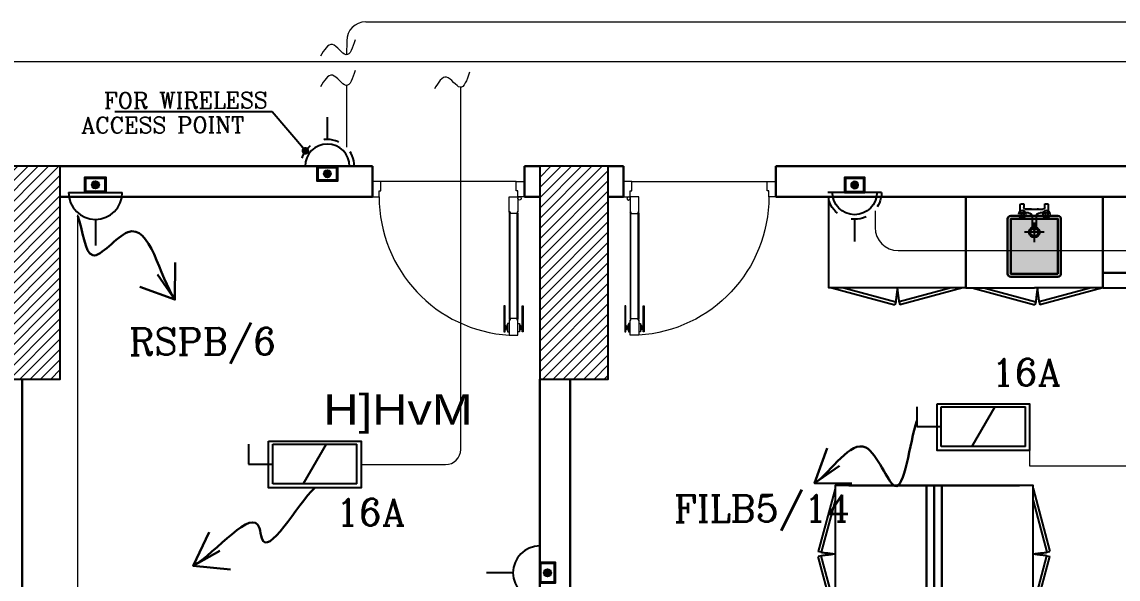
# Model space of a CAD drawing. Extents: x 1315 to 1416, y 473 to 837.
# Drawn here: x 1338.43 to 1345.64, y 620.74 to 624.4 of the extents above; entities that cross this region are included whole.
import ezdxf

# ---------------------------------------------------------------- set-up
doc = ezdxf.new("R2010")
doc.units = 0
doc.header["$MEASUREMENT"] = 0
doc.linetypes.add('ACAD_ISO02W100', pattern=[15, 12, -3])
doc.linetypes.add('DASHED', pattern=[19.05, 12.7, -6.35])
doc.layers.get('0').update_dxf_attribs({"color": 252, "linetype": 'CONTINUOUS', "lineweight": 30})
for name, color, linetype in [('-FUR', 252, 'CONTINUOUS'), ('E-SOCKETS', 6, 'CONTINUOUS'), ('SAN', 252, 'CONTINUOUS'), ('WIRING', 4, 'CONTINUOUS')]:
    doc.layers.add(name, color=color, linetype=linetype)
for name, color, linetype, lineweight in [('Column', 252, 'CONTINUOUS', 25), ('DOOR', 252, 'CONTINUOUS', 9), ('hatch', 252, 'CONTINUOUS', 9), ('text', 252, 'CONTINUOUS', 15), ('Wall', 252, 'CONTINUOUS', 30), ('WIRRING', 3, 'CONTINUOUS', 5)]:
    doc.layers.add(name, color=color, linetype=linetype, lineweight=lineweight)
doc.styles.add('ARIAL', font='arial.ttf')
doc.styles.add('E80', font='romanc.shx')
doc.styles.add('SOSA2', font='SOSA.shx', dxfattribs={"width": 0.8})
doc.dimstyles.new('DIM-100-IN', dxfattribs={"dimtxt": 0.22, "dimasz": 0.1, "dimexe": 0.15, "dimexo": 0.15, "dimgap": 0, "dimtad": 0, "dimrnd": 0.05, "dimzin": 1, "dimdsep": 46, "dimtxsty": 'ARIAL', "dimblk": 'DOT', "dimcen": 0.2, "dimclrd": 256, "dimclre": 256, "dimclrt": 23, "dimadec": 0, "dimazin": 0, "dimtfac": 1, "dimtmove": 2, "dimatfit": 2, "dimldrblk": 'OPEN90', "dimfxl": 0.15, "dimfxlon": 1, "dimtolj": 1, "dimtzin": 0, "dimlwe": -1, "dimarcsym": 0})
doc.dimstyles.get("Standard").update_dxf_attribs({"dimtxt": 0.12, "dimasz": 0.05, "dimexe": 0.18, "dimexo": 0.0625, "dimgap": 0.09, "dimtad": 0, "dimtih": 1, "dimtoh": 1, "dimzin": 0, "dimdsep": 46, "dimtxsty": 'Standard', "dimblk": 'DOT', "dimcen": 0.09, "dimadec": 0, "dimazin": 0, "dimtfac": 1, "dimtofl": 0, "dimtmove": 0, "dimatfit": 3, "dimldrblk": 'DOT', "dimfxl": 1, "dimtolj": 1, "dimtzin": 0, "dimarcsym": 0})
pattern_1 = [(45, (1560.84348, 299.532407), (-0.0336759605, 0.0336759605), [])]

# ---------------------------------------------------------------- blocks, each defined once
blk = doc.blocks.new('d3')
at = {"layer": 'DOOR'}
for p, q in [((45.6622, -61.5054), (45.6622, -60.8055)), ((45.6672, -60.8055), (45.6672, -61.5054)), ((45.7138, -60.8055), (45.7138, -61.5054)), ((45.7188, -61.5054), (45.7188, -60.8055)), ((45.6738, -61.711), (46.5627, -61.711))]:
    blk.add_line(p, q, dxfattribs=at)
for points in [[(45.6672, -60.8), (45.6672, -60.8111), (45.7138, -60.8111), (45.7138, -60.8), (45.7183, -60.8), (45.7183, -60.7), (45.7183, -60.7), (45.6627, -60.7), (45.6627, -60.8)], [(45.6343, -60.8945), (45.6263, -60.8945), (45.6263, -60.7222), (45.6343, -60.7222)], [(45.6461, -60.74), (45.6396, -60.74), (45.6396, -60.7602), (45.6461, -60.7602)], [(45.7349, -60.74), (45.7414, -60.74), (45.7414, -60.7602), (45.7349, -60.7602)], [(45.7466, -60.8945), (45.7547, -60.8945), (45.7547, -60.7222), (45.7466, -60.7222)], [(45.6672, -61.511), (45.6672, -61.4999), (45.7138, -61.4999), (45.7138, -61.511), (45.7183, -61.511), (45.7183, -61.611), (45.7183, -61.611), (45.6627, -61.611), (45.6627, -61.511)], [(45.6183, -61.711), (45.6183, -61.611), (45.6627, -61.611), (45.6627, -61.6489), (45.6738, -61.6489), (45.6738, -61.711)], [(46.6183, -61.711), (46.6183, -61.611), (46.5737, -61.611), (46.5737, -61.6489), (46.5626, -61.6489), (46.5627, -61.711)]]:
    blk.add_lwpolyline(points, close=True, dxfattribs=at)
for points in [[(45.6343, -60.7403, -1), (45.6396, -60.7403), (45.6396, -60.7403), (45.6396, -60.7599), (45.6396, -60.7599, -1), (45.6343, -60.7599), (45.6343, -60.7599)], [(45.7466, -60.7403, 1), (45.7414, -60.7403), (45.7414, -60.7403), (45.7414, -60.7599), (45.7414, -60.7599, 1), (45.7466, -60.7599), (45.7466, -60.7599)], [(45.6672, -60.8105), (45.6672, -60.8105, -1), (45.6672, -60.8006)], [(45.7138, -60.8105), (45.7138, -60.8105, 1), (45.7138, -60.8006)], [(45.6672, -61.5005), (45.6672, -61.5005, 1), (45.6672, -61.5104)], [(45.7138, -61.5005), (45.7138, -61.5005, -1), (45.7138, -61.5104)]]:
    blk.add_lwpolyline(points, format="xyb", close=True, dxfattribs=at)
for points in [[(45.6516, -60.7674), (45.6461, -60.7674), (45.6461, -60.7329), (45.6516, -60.7329)], [(45.6627, -60.7778), (45.6516, -60.7778), (45.6516, -60.7222), (45.6627, -60.7222)], [(45.7183, -60.7778), (45.7294, -60.7778), (45.7294, -60.7222), (45.7183, -60.7222)], [(45.7294, -60.7674), (45.7349, -60.7674), (45.7349, -60.7329), (45.7294, -60.7329)]]:
    blk.add_lwpolyline(points, dxfattribs=at)
blk.add_circle((45.6516, -61.5999), 0.0111, dxfattribs=at)
blk.add_arc((45.6609, -61.611), 0.9128, 360, 86.39768, dxfattribs=at)
blk = doc.blocks.new('YY5Y5')
at = {"layer": 'SAN', "color": 1}
for p, q in [((433.83, 542.04), (433.83, 538.56)), ((435.73, 542.41), (434.2, 542.41)), ((435.73, 540.55), (435.73, 542.41)), ((447.16, 542.41), (447.16, 540.55)), ((448.69, 542.41), (447.16, 542.41)), ((449.07, 538.56), (449.07, 542.04)), ((434.16, 537.56), (433.7, 538.02)), ((434.16, 536.15), (433.7, 535.69)), ((435.58, 537.56), (436.04, 538.02)), ((435.58, 536.15), (436.04, 535.69)), ((436.72, 537.65), (438.25, 537.65)), ((446.18, 539.55), (436.73, 539.55)), ((443.04, 539.55), (446.16, 539.55)), ((444.65, 537.65), (446.18, 537.65)), ((447.32, 537.56), (446.86, 538.02)), ((447.32, 536.15), (446.86, 535.69)), ((448.74, 537.56), (449.2, 538.02)), ((448.74, 536.15), (449.2, 535.69)), ((440.5, 535.4), (440.5, 528.74)), ((442.4, 528.74), (442.4, 535.4)), ((440.87, 528.36), (442.03, 528.36))]:
    blk.add_line(p, q, dxfattribs=at)
at = {"layer": 'SAN', "color": 1, "linetype": 'Continuous'}
blk.add_line((439.23, 539.55), (439.86, 539.55), dxfattribs=at)
at = {"layer": 'SAN', "color": 2, "linetype": 'DASHED'}
for points in [[(441.45, 532.42), (441.45, 521.63)], [(436.06, 527.03), (446.84, 527.03)]]:
    blk.add_lwpolyline(points, dxfattribs=at)
at = {"layer": 'SAN', "color": 1}
for centre, radius in [((434.87, 536.85), 2), ((434.87, 536.85), 1), ((434.87, 536.85), 0.8), ((448.03, 536.85), 2), ((448.03, 536.85), 1), ((448.03, 536.85), 0.8)]:
    blk.add_circle(centre, radius, dxfattribs=at)
for centre, radius, start, end in [((434.2, 542.04), 0.375, 90, 180), ((448.69, 542.04), 0.375, 0, 90), ((436.73, 540.55), 1, 180, 270), ((438.25, 535.4), 2.25, 0, 90), ((444.65, 535.4), 2.25, 90, 180), ((446.16, 540.55), 1, 270, 0), ((441.45, 527.03), 2.86, 109.43194, 70.56806), ((441.45, 527.03), 2.08, 117.27647, 62.72353), ((440.87, 528.74), 0.375, 180, 270), ((442.03, 528.74), 0.375, 270, 360)]:
    blk.add_arc(centre, radius, start, end, dxfattribs=at)
blk = doc.blocks.new('fd')
at = {"layer": '-FUR'}
h = blk.add_hatch(color=254, dxfattribs=at)
h.paths.add_polyline_path([(1322.6636, 576.6994), (1322.3536, 576.6994), (1322.3536, 577.0594), (1322.6636, 577.0594)], flags=16)
edge = h.paths.add_edge_path()
edge.add_line((1322.6636, 576.6794), (1322.3536, 576.6794))
edge.add_arc((1322.3536, 576.6994), 0.02, 180, 270, ccw=False)
edge.add_line((1322.3336, 576.6994), (1322.3336, 577.0594))
edge.add_arc((1322.3536, 577.0594), 0.02, 90, 180, ccw=False)
edge.add_line((1322.3536, 577.0794), (1322.6636, 577.0794))
edge.add_arc((1322.6636, 577.0594), 0.02, 0, 90, ccw=False)
edge.add_line((1322.6836, 577.0594), (1322.6836, 576.6994))
edge.add_arc((1322.6636, 576.6994), 0.02, -90, 0, ccw=False)
blk.add_hatch(color=253, dxfattribs=at).paths.add_polyline_path([(1322.6636, 577.0594), (1322.6636, 576.6994), (1322.3536, 576.6994), (1322.3536, 577.0594)])
h = blk.add_hatch(color=251, dxfattribs=at)
h.paths.add_polyline_path([(1322.6337, 577.0294), (1322.6636, 577.0594), (1322.6636, 576.6994), (1322.6336, 576.7294)])
h.paths.add_polyline_path([(1322.6336, 576.7294), (1322.6636, 576.6994), (1322.3536, 576.6994), (1322.3836, 576.7294)])
h = blk.add_hatch(color=252, dxfattribs=at)
h.paths.add_polyline_path([(1322.3836, 577.0294), (1322.3536, 577.0594), (1322.6636, 577.0594), (1322.6337, 577.0294)])
h.paths.add_polyline_path([(1322.3836, 576.7294), (1322.3536, 576.6994), (1322.3536, 577.0594), (1322.3836, 577.0294)])
for p, q in [((1322.4784, 577.2056), (1322.0597, 577.2056)), ((1322.4784, 577.2056), (1322.9597, 577.2056)), ((1322.0597, 576.6056), (1322.5097, 576.6056)), ((1322.9597, 576.6056), (1322.5097, 576.6056))]:
    blk.add_line(p, q, dxfattribs=at)
at = {"layer": '-FUR', "linetype": 'ACAD_ISO02W100'}
for p, q in [((1322.0597, 577.2056), (1322.5097, 577.2056)), ((1322.9597, 577.2056), (1322.5097, 577.2056)), ((1322.0997, 576.6056), (1322.5133, 576.4948)), ((1322.177, 576.6056), (1322.5185, 576.5141)), ((1322.8824, 576.6056), (1322.541, 576.5141)), ((1322.9597, 576.6056), (1322.5462, 576.4948)), ((1322.5185, 576.5141), (1322.5133, 576.4948)), ((1322.541, 576.5141), (1322.5462, 576.4948))]:
    blk.add_line(p, q, dxfattribs=at)
for centre, start, end in [((1324.045, 576.3727), 171.26112, 174.70691), ((1321.0144, 576.3727), 5.29309, 8.73888)]:
    blk.add_arc(centre, 1.5331, start, end, dxfattribs=at)
for p, q in [((1322.0597, 577.2056), (1322.0597, 576.6056)), ((1322.9597, 577.2056), (1322.9597, 576.6056))]:
    blk.add_line(p, q)
blk.add_lwpolyline([(1322.6636, 576.6794), (1322.3536, 576.6794, -0.414214), (1322.3336, 576.6994), (1322.3336, 577.0594, -0.414214), (1322.3536, 577.0794), (1322.6636, 577.0794, -0.414214), (1322.6836, 577.0594), (1322.6836, 576.6994, -0.414214)], format="xyb", close=True)
blk.add_lwpolyline([(1322.6636, 576.6794), (1322.3536, 576.6794, -0.414214), (1322.3336, 576.6994), (1322.3336, 577.0594, -0.414214), (1322.3536, 577.0794), (1322.6636, 577.0794, -0.414214), (1322.6836, 577.0594), (1322.6836, 576.6994, -0.414214)], format="xyb", close=True)
blk.add_lwpolyline([(1322.6636, 576.6994), (1322.3536, 576.6994), (1322.3536, 577.0594), (1322.6636, 577.0594)], close=True)
at = {"extrusion": (0, 0, -1), "xscale": 0.0121000000000322, "yscale": 0.0121000000000322, "zscale": -0.0121}
blk.add_blockref('YY5Y5', (-1327.8502, 570.5947), dxfattribs=at)
blk = doc.blocks.new('juy')
blk.add_line((1322.9597, 577.2056), (1322.9597, 576.6056))
blk.add_blockref('fd', (0, 0))
blk = doc.blocks.new('5')
at = {"layer": '-FUR', "linetype": 'ACAD_ISO02W100'}
for p, q in [((41999.7885, -66320.4478), (42000.6885, -66320.4478)), ((41999.8085, -66321.0478), (42000.2221, -66321.1587)), ((41999.8858, -66321.0478), (42000.2273, -66321.1393)), ((42000.5913, -66321.0478), (42000.2498, -66321.1393)), ((42000.6685, -66321.0478), (42000.255, -66321.1587)), ((42000.2273, -66321.1393), (42000.2221, -66321.1587)), ((42000.2498, -66321.1393), (42000.255, -66321.1587))]:
    blk.add_line(p, q, dxfattribs=at)
at = {"layer": '-FUR'}
blk.add_lwpolyline([(41999.7885, -66320.4478), (42000.6885, -66320.4478), (42000.6885, -66321.0478), (41999.7885, -66321.0478)], close=True, dxfattribs=at)
at = {"layer": '-FUR', "linetype": 'ACAD_ISO02W100'}
for centre, start, end in [((42001.7538, -66321.2808), 171.26112, 174.70691), ((41998.7233, -66321.2808), 5.29309, 8.73888)]:
    blk.add_arc(centre, 1.5331, start, end, dxfattribs=at)
blk = doc.blocks.new('ba7es')
at = {"layer": '-FUR', "linetype": 'ACAD_ISO02W100'}
blk.add_line((1323.8895, 576.6578), (1322.9895, 576.6578), dxfattribs=at)
for p, q in [((1323.8895, 577.2578), (1322.9895, 577.2578)), ((1322.9895, 577.2578), (1322.9895, 576.6578)), ((1323.8895, 576.6578), (1323.8895, 577.2578)), ((1322.9895, 576.6578), (1322.9895, 576.7578)), ((1322.9895, 576.7578), (1323.8895, 576.7578))]:
    blk.add_line(p, q)
blk = doc.blocks.new('LAB1')
for p, q in [((991.7585, 477.2673), (992.8785, 477.2673)), ((992.2685, 477.2673), (992.3685, 477.2673)), ((992.2685, 477.2673), (992.2685, 472.6653)), ((992.3185, 477.2673), (992.3185, 471.6492)), ((992.3685, 472.6658), (992.3685, 477.2673))]:
    blk.add_line(p, q)
for name, p in [('5', (-41008.1609, 66799.6152)), ('juy', (-329.5321, -98.0382))]:
    blk.add_blockref(name, p)
at = {"xscale": -1}
blk.add_blockref('ba7es', (2317.3171, -98.0904), dxfattribs=at)
for p, rotation in [((67312.7164, -41523.4212), 270), ((-65328.0793, 42477.0559), 90)]:
    blk.add_blockref('5', p, dxfattribs=dict(at, rotation=rotation))
blk = doc.blocks.new('220v outlet')
at = {"layer": 'E-SOCKETS'}
blk.add_hatch(color=2, dxfattribs=at).paths.add_polyline_path([(100.561, -42.975, 1), (100.464, -42.975, 1)])
at = {"layer": 'E-SOCKETS', "color": 2}
for p, q in [((100.512, -42.52), (100.512, -42.175)), ((100.866, -42.874), (100.159, -42.874)), ((100.866, -42.874), (100.159, -42.874))]:
    blk.add_line(p, q, dxfattribs=at)
for points in [[(100.374, -42.874), (100.651, -42.874), (100.651, -43.077), (100.374, -43.077)], [(100.387, -42.887), (100.638, -42.887), (100.638, -43.063), (100.387, -43.063)]]:
    blk.add_lwpolyline(points, close=True, dxfattribs=at)
blk.add_circle((100.512, -42.975), 0.0484, dxfattribs=at)
blk.add_arc((100.512, -42.874), 0.353, 0, 180, dxfattribs=at)
blk = doc.blocks.new('_Dot')
at = {"color": 0, "linetype": 'ByBlock', "lineweight": -2}
blk.add_line((-0.5, 0), (-1, 0), dxfattribs=at)
at = {"color": 0, "linetype": 'ByBlock', "const_width": 0.5}
blk.add_lwpolyline([(-0.25, 0, 1), (0.25, 0, 1)], format="xyb", close=True, dxfattribs=at)
blk = doc.blocks.new('220v wp')
at = {"layer": 'E-SOCKETS'}
blk.add_hatch(color=2, dxfattribs=at).paths.add_polyline_path([(384917, 119867, 1), (384851, 119867, 1)])
at = {"layer": 'E-SOCKETS', "color": 2}
for p, q in [((384884, 120186), (384884, 120393)), ((385134, 119936), (384634, 119936)), ((385126, 119936), (384642, 119936))]:
    blk.add_line(p, q, dxfattribs=at)
for points in [[(384789, 119936), (384978, 119936), (384978, 119798), (384789, 119798)], [(384798, 119927), (384969, 119927), (384969, 119807), (384798, 119807)]]:
    blk.add_lwpolyline(points, close=True, dxfattribs=at)
blk.add_circle((384884, 119867), 33.1, dxfattribs=at)
at = {"layer": 'E-SOCKETS', "color": 7, "linetype": 'DASHED'}
blk.add_arc((384884, 119936), 250, 0, 180, dxfattribs=at)
at = {"layer": 'E-SOCKETS', "color": 2}
blk.add_arc((384884, 119936), 207, 0, 180, dxfattribs=at)
blk = doc.blocks.new('LOAD BREAK SWITCH IP')
at = {"layer": 'E-SOCKETS', "color": 6}
for p, q in [((1958.3192, -128.1367), (1958.3192, -128.2674)), ((1958.4787, -128.1367), (1959.0313, -128.1367)), ((1958.4787, -128.3981), (1958.4787, -128.1367)), ((1959.0313, -128.3981), (1959.0313, -128.1367)), ((1958.3192, -128.2674), (1958.4787, -128.2674)), ((1959.0313, -128.3981), (1958.4787, -128.3981))]:
    blk.add_line(p, q, dxfattribs=at)
at = {"layer": 'E-SOCKETS', "color": 3}
blk.add_line((1958.8305, -128.1367), (1958.6795, -128.3981), dxfattribs=at)
at = {"layer": 'E-SOCKETS', "color": 7}
blk.add_lwpolyline([(1958.4509, -128.118), (1959.0586, -128.118), (1959.0586, -128.4243), (1958.4509, -128.4243)], close=True, dxfattribs=at)

msp = doc.modelspace()

# ---------------------------------------------------------------- hatches: boundary and pattern name
at = {"layer": 'hatch'}
h = msp.add_hatch(dxfattribs=at)
h.set_pattern_fill('ANSI31', color=256, scale=0.015, style=0)
h.set_pattern_definition(pattern_1)
h.paths.add_polyline_path([(1338.2363, 622.0545), (1338.6863, 622.0545), (1338.6863, 623.4545), (1338.2363, 623.4545)])
h = msp.add_hatch(dxfattribs=at)
h.set_pattern_fill('ANSI31', color=256, scale=0.015, style=0)
h.set_pattern_definition(pattern_1)
h.paths.add_polyline_path([(1341.8363, 622.0545), (1342.2863, 622.0545), (1342.2863, 623.4545), (1341.8363, 623.4545)])

# ---------------------------------------------------------------- linework, layer by layer
at = {"layer": 'Column'}
for points in [[(1338.2363, 622.0545), (1338.6863, 622.0545), (1338.6863, 623.4545), (1338.2363, 623.4545)], [(1341.8363, 622.0545), (1342.2863, 622.0545), (1342.2863, 623.4545), (1341.8363, 623.4545)]]:
    msp.add_lwpolyline(points, close=True, dxfattribs=at)
at = {"layer": 'Wall', "linetype": 'Continuous'}
for p, q in [((1338.6863, 623.4545), (1340.7363, 623.4545)), ((1340.7363, 623.2545), (1340.7363, 623.4545)), ((1341.7363, 623.4545), (1341.8363, 623.4545)), ((1341.7363, 623.2545), (1341.7363, 623.4545)), ((1342.3863, 623.4545), (1342.2863, 623.4545)), ((1342.3863, 623.2545), (1342.3863, 623.4545)), ((1346.6363, 623.4545), (1343.3863, 623.4545)), ((1343.3863, 623.2545), (1343.3863, 623.4545)), ((1338.6863, 623.2545), (1340.7363, 623.2545)), ((1341.7363, 623.2545), (1341.8363, 623.2545)), ((1342.3863, 623.2545), (1342.2863, 623.2545)), ((1346.4363, 623.2545), (1343.3863, 623.2545))]:
    msp.add_line(p, q, dxfattribs=at)
for points in [[(1338.4363, 622.0545), (1338.4363, 619.0045)], [(1341.8363, 622.0545), (1341.8363, 619.0045)], [(1342.0363, 622.0545), (1342.0363, 618.0045)]]:
    msp.add_lwpolyline(points, dxfattribs=at)
at = {"layer": 'WIRRING', "linetype": 'Continuous'}
for p, q in [((1340.6927, 624.4044), (1362.91, 624.4044)), ((1335.3797, 624.1444), (1349.278, 624.1444)), ((1338.7987, 623.1357), (1338.7987, 619.3596)), ((1344.04, 623.1626), (1344.04, 623.0511)), ((1344.19, 622.9011), (1345.9677, 622.9011)), ((1345.054, 621.6137), (1345.054, 621.4843)), ((1345.054, 621.4843), (1349.0238, 621.4843))]:
    msp.add_line(p, q, dxfattribs=at)
at = {"layer": 'WIRRING'}
for p, q in [((1340.5677, 624.2794), (1340.5674, 624.1879)), ((1340.5668, 623.9861), (1340.5655, 623.5796))]:
    msp.add_line(p, q, dxfattribs=at)
at = {"layer": 'WIRRING', "color": 3}
for p, q in [((1341.3173, 621.5928), (1341.3173, 623.9739)), ((1340.6619, 621.4928), (1341.2173, 621.4928))]:
    msp.add_line(p, q, dxfattribs=at)
at = {"layer": 'WIRRING', "linetype": 'Continuous'}
for centre, radius, start, end in [((1340.6927, 624.2794), 0.125, 90, 180), ((1344.19, 623.0511), 0.15, 180, 270)]:
    msp.add_arc(centre, radius, start, end, dxfattribs=at)
at = {"layer": 'WIRRING', "color": 3}
msp.add_arc((1341.2173, 621.5928), 0.1, 270, 0, dxfattribs=at)
at = {"layer": 'WIRRING', "linetype": 'Continuous'}
for points in [[(1340.6239, 624.2868), (1340.5634, 624.1881), (1340.4742, 624.2549), (1340.3947, 624.1789)], [(1340.6239, 624.085), (1340.5634, 623.9863), (1340.4742, 624.0531), (1340.3947, 623.9771)], [(1341.3738, 624.0728), (1341.3132, 623.9742), (1341.2241, 624.041), (1341.1445, 623.9649)]]:
    msp.add_spline(points, degree=3, dxfattribs=at)

# ---------------------------------------------------------------- block references
at = {"linetype": 'Continuous', "rotation": 180}
msp.add_blockref('d3', (1387.3546, 561.6435), dxfattribs=at)
at = {"linetype": 'Continuous', "xscale": -1, "rotation": 180}
msp.add_blockref('d3', (1296.768, 561.6435), dxfattribs=at)
at = {"color": 3}
msp.add_blockref('LAB1', (352.1087, 144.0871), dxfattribs=at)
at = {"layer": 'E-SOCKETS', "xscale": 0.0007069318784261, "yscale": 0.0007069318784261, "zscale": 0.0007069318784261}
msp.add_blockref('220v wp', (1068.354, 538.6676), dxfattribs=at)
at = {"layer": 'E-SOCKETS', "xscale": -0.0007069318784261, "yscale": 0.0007069318781987, "zscale": 0.0007069318782705, "rotation": 180}
msp.add_blockref('220v wp', (1071.8181, 708.0692), dxfattribs=at)
at = {"layer": 'WIRRING', "color": 3, "linetype": 'Continuous', "xscale": 0.5, "yscale": 0.5, "zscale": 0.5}
for p, rotation in [((1389.1728, 601.8452), 180), ((1320.3993, 570.525), 90)]:
    msp.add_blockref('220v outlet', p, dxfattribs=dict(at, rotation=rotation))
at = {"layer": 'WIRRING', "linetype": 'Continuous'}
for p in [(-614.0046, 750.0101), (-618.3967, 749.7639)]:
    msp.add_blockref('LOAD BREAK SWITCH IP', p, dxfattribs=at)

# ---------------------------------------------------------------- texts
at = {"layer": 'text', "style": 'SOSA2', "width": 1.2}
msp.add_text('H]HvM', height=0.2, dxfattribs=at).set_placement((1340.4143, 621.7555))
at = {"layer": 'WIRING', "color": 7, "extrusion": (5.9614e-05, -0.021173, 0.999776), "style": 'E80'}
for s, height, p in [('FOR WIRELESS', 0.10584, (1340.7242, 619.922, -13.1489)), ('ACCESS POINT', 0.10584, (1340.5749, 619.7606, -13.1375)), ('16A', 0.1764, (1346.5516, 618.0842, -13.0899)), ('FILB5/14', 0.1764, (1344.4615, 617.1934, -13.0806)), ('16A', 0.1764, (1342.2404, 617.176, -13.0707))]:
    msp.add_text(s, height=height, dxfattribs=at).set_placement(p)
at = {"layer": 'WIRING', "color": 4, "extrusion": (5.9614e-05, -0.021173, 0.999776), "style": 'E80'}
msp.add_text('RSPB/6', height=0.1764, dxfattribs=at).set_placement((1340.8839, 618.3018, -13.0945))

# ---------------------------------------------------------------- leaders
at = {"layer": 'WIRRING', "color": 3}
msp.add_leader([(1340.2964, 623.5566), (1340.079, 623.8131), (1339.0455, 623.8131)], dimstyle='Standard', override={"dimgap": 0.09, "dimtad": 0, "dimfxl": 0.15, "dimfxlon": 1}, dxfattribs=at)
at = {"layer": 'WIRRING', "color": 6, "linetype": 'ByBlock', "path_type": 1}
for points in [[(1339.4395, 622.578, -0.075), (1339.1301, 623.0212, -0.075), (1338.8996, 622.8694, -0.075), (1338.8008, 623.1257, -0.075)], [(1343.6421, 621.3698), (1343.979, 621.6046), (1344.1671, 621.3536), (1344.3142, 621.7801)], [(1339.5602, 620.8261), (1339.9949, 621.0745), (1340.0094, 621.0092), (1340.3581, 621.3396)]]:
    msp.add_leader(points, dimstyle='DIM-100-IN', override={"dimasz": 0.2, "dimgap": 0.1, "dimtad": 0, "dimfxl": 1.25, "dimfxlon": 1}, dxfattribs=at)

doc.saveas('drawing.dxf')
